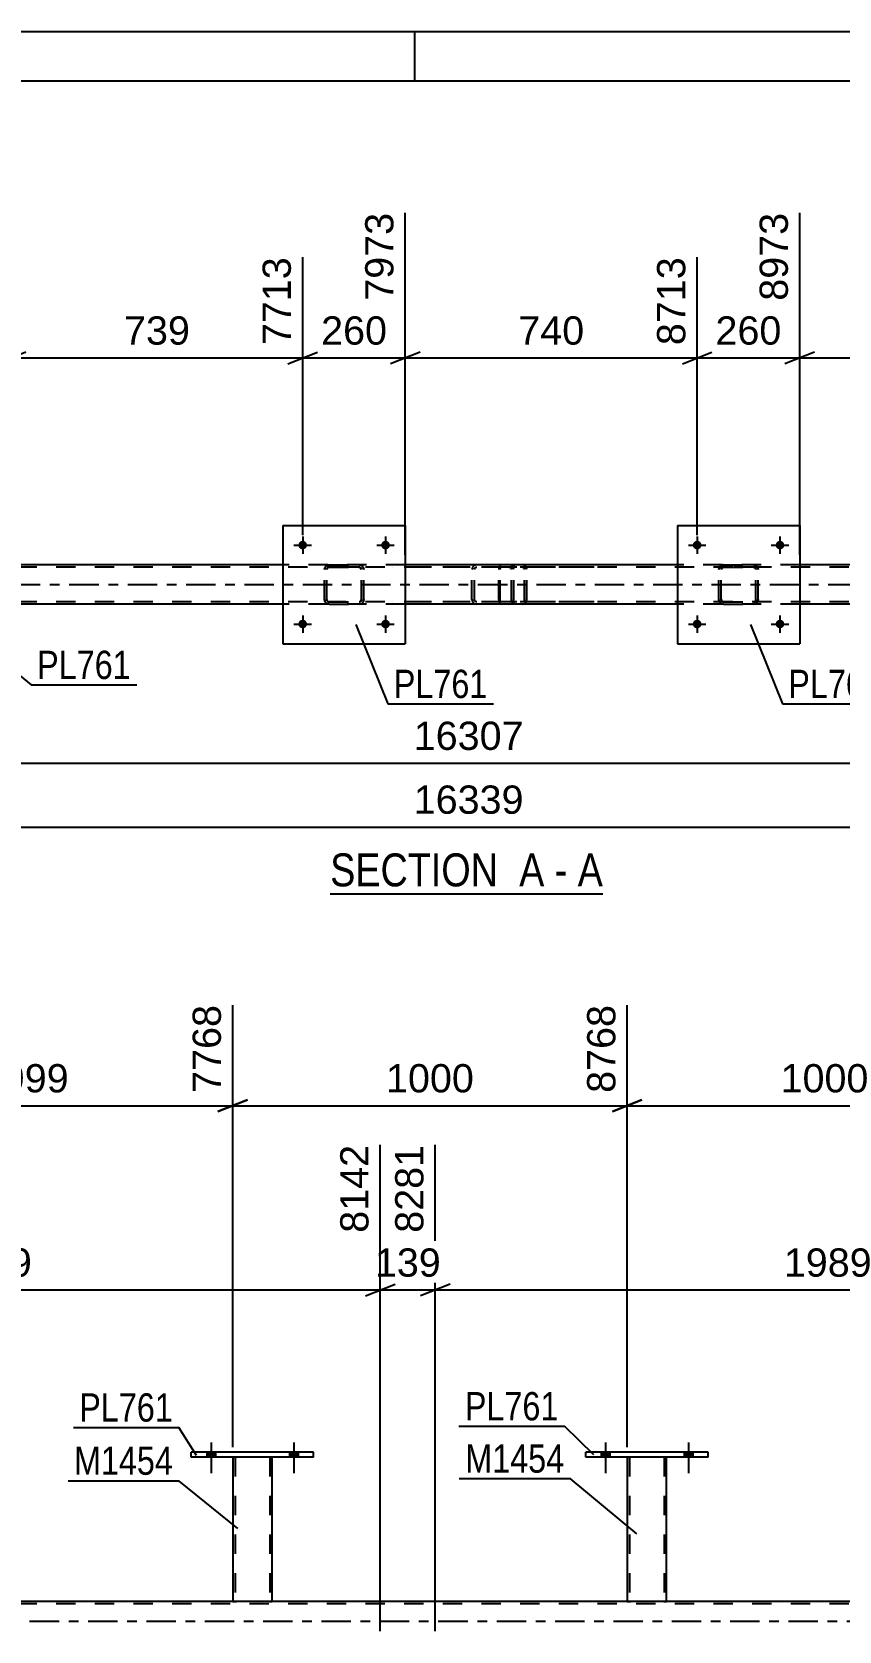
# Model space of a CAD drawing. Header units: millimetres. Extents: x 0 to 841, y 0 to 594.
# Drawn here: x 382.2 to 464, y 431.9 to 594 of the extents above; entities that cross this region are included whole.
import ezdxf

# ---------------------------------------------------------------- set-up
doc = ezdxf.new("R2010")
doc.units = ezdxf.units.MM
doc.linetypes.add('DXK_LINE_DOT2', pattern=[3.9198, 1.9599, -1.9599])
doc.linetypes.add('DXK_LINE_DOT3', pattern=[5.9187, 2.979, -0.9799, 0.9799, -0.9799])
doc.styles.add('Arial', font='ARIAL.TTF', dxfattribs={"height": 0.2})
doc.styles.add('Arial Narrow', font='ARIALN.TTF', dxfattribs={"height": 0.2})

# ---------------------------------------------------------------- blocks, each defined once
blk = doc.blocks.new('Unknown-318895945-1113')
at = {"color": 5, "linetype": 'Continuous'}
for p, q in [((841, 594), (0, 594)), ((421, 589), (421, 594)), ((836, 589), (5, 589))]:
    blk.add_line(p, q, dxfattribs=at)
blk = doc.blocks.new('Unknown-318895945-12 - 5050')
at = {"color": 6, "linetype": 'Continuous'}
blk.add_line((412.41, 506.65), (440.05, 506.65), dxfattribs=at)
at = {"color": 0, "linetype": 'Continuous'}
for points in [[(430.52, 507.4), (430.52, 510.9), (412.41, 510.9), (412.41, 507.4)], [(434.12, 507.4), (434.12, 510.9), (431.57, 510.9), (431.57, 507.4)], [(436.45, 507.4), (436.45, 510.9), (435.17, 510.9), (435.17, 507.4)], [(440.05, 507.4), (440.05, 510.9), (437.5, 510.9), (437.5, 507.4)]]:
    blk.add_wipeout(points, dxfattribs=at)
at = {"color": 7, "linetype": 'Continuous', "style": 'Arial Narrow'}
for s, p in [('SECTION ', (412.41, 507.4)), ('A', (431.57, 507.4)), ('A', (437.5, 507.4)), ('-', (435.17, 507.4))]:
    blk.add_text(s, height=3.34, dxfattribs=at).set_placement(p)
blk = doc.blocks.new('Part-318895945-3741 - 3712')
at = {"color": 2, "linetype": 'Continuous'}
for p, q in [((402.53, 449.56), (402.53, 434.92)), ((406.53, 434.92), (406.53, 449.56)), ((402.53, 434.92), (402.56, 434.92)), ((402.67, 434.92), (402.56, 434.92)), ((402.82, 434.92), (402.67, 434.92)), ((406.23, 434.92), (402.82, 434.92)), ((406.39, 434.92), (406.23, 434.92)), ((406.49, 434.92), (406.39, 434.92)), ((406.49, 434.92), (406.52, 434.92))]:
    blk.add_line(p, q, dxfattribs=at)
at = {"color": 7, "linetype": 'DXK_LINE_DOT2'}
for p, q in [((402.53, 449.56), (402.53, 449.56)), ((402.53, 449.56), (402.53, 449.56)), ((402.53, 449.56), (402.53, 449.56)), ((402.56, 449.56), (402.53, 449.56)), ((402.53, 449.56), (402.56, 449.56)), ((402.67, 449.56), (402.56, 449.56)), ((402.56, 449.56), (402.67, 449.56)), ((402.82, 449.56), (402.67, 449.56)), ((402.67, 449.56), (402.82, 449.56)), ((402.77, 449.56), (402.77, 449.56)), ((402.77, 449.56), (402.77, 434.92)), ((402.79, 449.56), (402.77, 449.56)), ((402.77, 449.56), (402.79, 449.56)), ((402.84, 449.56), (402.79, 449.56)), ((402.79, 449.56), (402.84, 449.56)), ((406.23, 449.56), (402.82, 449.56)), ((406.23, 449.56), (402.82, 449.56)), ((406.14, 449.56), (402.84, 449.56)), ((402.84, 449.56), (402.92, 449.56)), ((406.22, 449.56), (402.92, 449.56)), ((406.22, 449.56), (406.14, 449.56)), ((406.27, 449.56), (406.22, 449.56)), ((406.22, 449.56), (406.27, 449.56)), ((406.23, 449.56), (406.39, 449.56)), ((406.39, 449.56), (406.23, 449.56)), ((406.29, 449.56), (406.27, 449.56)), ((406.27, 449.56), (406.29, 449.56)), ((406.29, 449.56), (406.29, 449.56)), ((406.29, 449.56), (406.29, 434.92)), ((406.39, 449.56), (406.49, 449.56)), ((406.49, 449.56), (406.39, 449.56)), ((406.49, 449.56), (406.53, 449.56)), ((406.53, 449.56), (406.49, 449.56)), ((406.53, 449.56), (406.53, 449.56)), ((406.53, 449.56), (406.53, 449.56)), ((406.53, 449.56), (406.53, 449.56)), ((402.53, 434.92), (402.53, 434.92)), ((402.53, 434.92), (402.53, 434.92)), ((402.53, 434.92), (402.53, 434.92)), ((402.53, 434.92), (402.56, 434.92)), ((402.56, 434.92), (402.67, 434.92)), ((402.67, 434.92), (402.82, 434.92)), ((402.79, 434.92), (402.77, 434.92)), ((402.77, 434.92), (402.79, 434.92)), ((402.84, 434.92), (402.79, 434.92)), ((402.79, 434.92), (402.82, 434.92)), ((406.23, 434.92), (402.82, 434.92)), ((402.82, 434.92), (402.84, 434.92)), ((406.14, 434.92), (402.84, 434.92)), ((402.84, 434.92), (402.92, 434.92)), ((406.27, 434.92), (402.92, 434.92)), ((406.22, 434.92), (406.14, 434.92)), ((406.27, 434.92), (406.22, 434.92)), ((406.23, 434.92), (406.39, 434.92)), ((406.29, 434.92), (406.27, 434.92)), ((406.27, 434.92), (406.29, 434.92)), ((406.39, 434.92), (406.49, 434.92)), ((406.49, 434.92), (406.53, 434.92)), ((406.52, 434.92), (406.53, 434.92)), ((406.53, 434.92), (406.53, 434.92)), ((406.53, 434.92), (406.53, 434.92)), ((406.53, 434.92), (406.53, 434.92))]:
    blk.add_line(p, q, dxfattribs=at)
blk = doc.blocks.new('Part-318895945-3767 - 3712')
at = {"color": 2, "linetype": 'Continuous'}
for p, q in [((398.33, 449.56), (398.33, 450.04)), ((410.73, 450.04), (398.33, 450.04)), ((410.73, 449.56), (398.33, 449.56)), ((410.73, 449.56), (410.73, 450.04))]:
    blk.add_line(p, q, dxfattribs=at)
blk = doc.blocks.new('Part-318895945-3814 - 3712')
at = {"color": 2, "linetype": 'Continuous'}
for p, q in [((442.52, 449.56), (442.52, 434.92)), ((446.52, 434.92), (446.52, 449.56)), ((442.52, 434.92), (442.55, 434.92)), ((442.66, 434.92), (442.55, 434.92)), ((442.81, 434.92), (442.66, 434.92)), ((446.22, 434.92), (442.81, 434.92)), ((446.38, 434.92), (446.22, 434.92)), ((446.48, 434.92), (446.38, 434.92)), ((446.48, 434.92), (446.51, 434.92))]:
    blk.add_line(p, q, dxfattribs=at)
at = {"color": 7, "linetype": 'DXK_LINE_DOT2'}
for p, q in [((442.52, 449.56), (442.52, 449.56)), ((442.52, 449.56), (442.52, 449.56)), ((442.52, 449.56), (442.52, 449.56)), ((442.55, 449.56), (442.52, 449.56)), ((442.52, 449.56), (442.55, 449.56)), ((442.66, 449.56), (442.55, 449.56)), ((442.55, 449.56), (442.66, 449.56)), ((442.81, 449.56), (442.66, 449.56)), ((442.66, 449.56), (442.81, 449.56)), ((442.76, 449.56), (442.76, 449.56)), ((442.76, 449.56), (442.76, 434.92)), ((442.77, 449.56), (442.76, 449.56)), ((442.76, 449.56), (442.77, 449.56)), ((442.83, 449.56), (442.77, 449.56)), ((442.77, 449.56), (442.83, 449.56)), ((446.22, 449.56), (442.81, 449.56)), ((446.22, 449.56), (442.81, 449.56)), ((446.13, 449.56), (442.83, 449.56)), ((442.83, 449.56), (442.9, 449.56)), ((446.21, 449.56), (442.9, 449.56)), ((446.21, 449.56), (446.13, 449.56)), ((446.26, 449.56), (446.21, 449.56)), ((446.21, 449.56), (446.26, 449.56)), ((446.22, 449.56), (446.38, 449.56)), ((446.38, 449.56), (446.22, 449.56)), ((446.28, 449.56), (446.26, 449.56)), ((446.26, 449.56), (446.28, 449.56)), ((446.28, 449.56), (446.28, 449.56)), ((446.28, 449.56), (446.28, 434.92)), ((446.38, 449.56), (446.48, 449.56)), ((446.48, 449.56), (446.38, 449.56)), ((446.48, 449.56), (446.52, 449.56)), ((446.52, 449.56), (446.48, 449.56)), ((446.52, 449.56), (446.52, 449.56)), ((446.52, 449.56), (446.52, 449.56)), ((446.52, 449.56), (446.52, 449.56)), ((442.52, 434.92), (442.52, 434.92)), ((442.52, 434.92), (442.52, 434.92)), ((442.52, 434.92), (442.52, 434.92)), ((442.52, 434.92), (442.55, 434.92)), ((442.55, 434.92), (442.66, 434.92)), ((442.66, 434.92), (442.81, 434.92)), ((442.77, 434.92), (442.76, 434.92)), ((442.76, 434.92), (442.77, 434.92)), ((442.83, 434.92), (442.77, 434.92)), ((442.77, 434.92), (442.81, 434.92)), ((446.22, 434.92), (442.81, 434.92)), ((442.81, 434.92), (442.83, 434.92)), ((446.13, 434.92), (442.83, 434.92)), ((442.83, 434.92), (442.9, 434.92)), ((446.26, 434.92), (442.9, 434.92)), ((446.21, 434.92), (446.13, 434.92)), ((446.26, 434.92), (446.21, 434.92)), ((446.22, 434.92), (446.38, 434.92)), ((446.28, 434.92), (446.26, 434.92)), ((446.26, 434.92), (446.28, 434.92)), ((446.38, 434.92), (446.48, 434.92)), ((446.48, 434.92), (446.52, 434.92)), ((446.51, 434.92), (446.52, 434.92)), ((446.52, 434.92), (446.52, 434.92)), ((446.52, 434.92), (446.52, 434.92)), ((446.52, 434.92), (446.52, 434.92))]:
    blk.add_line(p, q, dxfattribs=at)
blk = doc.blocks.new('Bolt-318895945-3818 - 3712')
at = {"linetype": 'Continuous'}
for points in [[(439.88, 449.56), (440.76, 449.56), (440.76, 450.04), (439.88, 450.04)], [(448.28, 449.56), (449.16, 449.56), (449.16, 450.04), (448.28, 450.04)]]:
    blk.add_hatch(color=1, dxfattribs=at).paths.add_polyline_path(points)
at = {"color": 1, "linetype": 'Continuous'}
for p, q in [((440.32, 451.04), (440.32, 447.92)), ((448.72, 451.04), (448.72, 447.92)), ((439.88, 450.04), (439.88, 449.56)), ((440.76, 450.04), (440.76, 449.56)), ((448.28, 450.04), (448.28, 449.56)), ((449.16, 450.04), (449.16, 449.56))]:
    blk.add_line(p, q, dxfattribs=at)
blk = doc.blocks.new('Bolt-318895945-3819 - 3712')
at = {"linetype": 'Continuous'}
for points in [[(399.89, 449.56), (400.77, 449.56), (400.77, 450.04), (399.89, 450.04)], [(408.29, 449.56), (409.17, 449.56), (409.17, 450.04), (408.29, 450.04)]]:
    blk.add_hatch(color=1, dxfattribs=at).paths.add_polyline_path(points)
at = {"color": 1, "linetype": 'Continuous'}
for p, q in [((400.33, 451.04), (400.33, 447.92)), ((408.73, 451.04), (408.73, 447.92)), ((399.89, 450.04), (399.89, 449.56)), ((400.77, 450.04), (400.77, 449.56)), ((408.29, 450.04), (408.29, 449.56)), ((409.17, 450.04), (409.17, 449.56))]:
    blk.add_line(p, q, dxfattribs=at)
blk = doc.blocks.new('Bolt-318895945-3820 - 3712')
at = {"linetype": 'Continuous'}
for points in [[(399.89, 449.56), (400.77, 449.56), (400.77, 450.04), (399.89, 450.04)], [(408.29, 449.56), (409.17, 449.56), (409.17, 450.04), (408.29, 450.04)]]:
    blk.add_hatch(color=1, dxfattribs=at).paths.add_polyline_path(points)
at = {"color": 1, "linetype": 'Continuous'}
for p, q in [((400.33, 451.04), (400.33, 447.92)), ((408.73, 451.04), (408.73, 447.92)), ((399.89, 450.04), (399.89, 449.56)), ((400.77, 450.04), (400.77, 449.56)), ((408.29, 450.04), (408.29, 449.56)), ((409.17, 450.04), (409.17, 449.56))]:
    blk.add_line(p, q, dxfattribs=at)
blk = doc.blocks.new('Part-318895945-3891 - 3712')
at = {"color": 7, "linetype": 'DXK_LINE_DOT2'}
for p, q in [((708.01, 434.68), (109.68, 434.68)), ((406.53, 434.92), (402.53, 434.92)), ((446.52, 434.92), (442.52, 434.92))]:
    blk.add_line(p, q, dxfattribs=at)
at = {"color": 2, "linetype": 'Continuous'}
for p, q in [((402.53, 434.92), (366.58, 434.92)), ((442.52, 434.92), (406.53, 434.92)), ((482.52, 434.92), (446.52, 434.92))]:
    blk.add_line(p, q, dxfattribs=at)
at = {"color": 7, "linetype": 'DXK_LINE_DOT3'}
blk.add_line((109.68, 432.92), (708.01, 432.92), dxfattribs=at)
blk = doc.blocks.new('Bolt-318895945-3897 - 3712')
at = {"linetype": 'Continuous'}
for points in [[(439.88, 449.56), (440.76, 449.56), (440.76, 450.04), (439.88, 450.04)], [(448.28, 449.56), (449.16, 449.56), (449.16, 450.04), (448.28, 450.04)]]:
    blk.add_hatch(color=1, dxfattribs=at).paths.add_polyline_path(points)
at = {"color": 1, "linetype": 'Continuous'}
for p, q in [((440.32, 451.04), (440.32, 447.92)), ((448.72, 451.04), (448.72, 447.92)), ((439.88, 450.04), (439.88, 449.56)), ((440.76, 450.04), (440.76, 449.56)), ((448.28, 450.04), (448.28, 449.56)), ((449.16, 450.04), (449.16, 449.56))]:
    blk.add_line(p, q, dxfattribs=at)
blk = doc.blocks.new('Part-318895945-4085 - 3712')
at = {"color": 2, "linetype": 'Continuous'}
for p, q in [((438.32, 449.56), (438.32, 450.04)), ((450.72, 450.04), (438.32, 450.04)), ((450.72, 449.56), (438.32, 449.56)), ((450.72, 449.56), (450.72, 450.04))]:
    blk.add_line(p, q, dxfattribs=at)
blk = doc.blocks.new('Bolt-318895945-5090 - 5050')
at = {"linetype": 'Continuous'}
for points in [[(410.06, 533.99, -1), (409.18, 533.99, -1)], [(418.46, 533.99, -1), (417.58, 533.99, -1)]]:
    blk.add_hatch(color=1, dxfattribs=at).paths.add_polyline_path(points)
at = {"color": 1, "linetype": 'Continuous'}
for p, q in [((409.62, 534.87), (409.62, 533.11)), ((418.02, 534.87), (418.02, 533.11)), ((408.74, 533.99), (410.5, 533.99)), ((417.14, 533.99), (418.9, 533.99))]:
    blk.add_line(p, q, dxfattribs=at)
blk = doc.blocks.new('Bolt-318895945-5091 - 5050')
at = {"linetype": 'Continuous'}
for points in [[(410.06, 541.99, -1), (409.18, 541.99, -1)], [(418.46, 541.99, -1), (417.58, 541.99, -1)]]:
    blk.add_hatch(color=1, dxfattribs=at).paths.add_polyline_path(points)
at = {"color": 1, "linetype": 'Continuous'}
for p, q in [((408.74, 541.99), (410.5, 541.99)), ((409.62, 542.87), (409.62, 541.11)), ((417.14, 541.99), (418.9, 541.99)), ((418.02, 542.87), (418.02, 541.11))]:
    blk.add_line(p, q, dxfattribs=at)
blk = doc.blocks.new('Bolt-318895945-5092 - 5050')
at = {"linetype": 'Continuous'}
for points in [[(450.05, 533.99, -1), (449.17, 533.99, -1)], [(458.45, 533.99, -1), (457.57, 533.99, -1)]]:
    blk.add_hatch(color=1, dxfattribs=at).paths.add_polyline_path(points)
at = {"color": 1, "linetype": 'Continuous'}
for p, q in [((449.61, 534.87), (449.61, 533.11)), ((458.01, 534.87), (458.01, 533.11)), ((448.73, 533.99), (450.49, 533.99)), ((457.13, 533.99), (458.89, 533.99))]:
    blk.add_line(p, q, dxfattribs=at)
blk = doc.blocks.new('Bolt-318895945-5093 - 5050')
at = {"linetype": 'Continuous'}
for points in [[(450.05, 541.99, -1), (449.17, 541.99, -1)], [(458.45, 541.99, -1), (457.57, 541.99, -1)]]:
    blk.add_hatch(color=1, dxfattribs=at).paths.add_polyline_path(points)
at = {"color": 1, "linetype": 'Continuous'}
for p, q in [((448.73, 541.99), (450.49, 541.99)), ((449.61, 542.87), (449.61, 541.11)), ((457.13, 541.99), (458.89, 541.99)), ((458.01, 542.87), (458.01, 541.11))]:
    blk.add_line(p, q, dxfattribs=at)
blk = doc.blocks.new('Part-318895945-5137 - 5050')
at = {"color": 7, "linetype": 'DXK_LINE_DOT2'}
for p, q in [((429.57, 539.85), (429.51, 539.7)), ((429.66, 539.96), (429.57, 539.85)), ((429.76, 539.99), (429.66, 539.96)), ((429.67, 539.68), (429.71, 539.74)), ((429.71, 539.74), (429.76, 539.75)), ((439.17, 539.99), (429.76, 539.99)), ((439.17, 539.75), (429.76, 539.75)), ((431.04, 539.99), (431.04, 539.75)), ((432.05, 539.96), (431.86, 539.99)), ((431.86, 539.75), (431.95, 539.74)), ((431.95, 539.74), (432.03, 539.68)), ((429.51, 539.7), (429.49, 539.51)), ((429.49, 536.47), (429.49, 539.51)), ((429.63, 539.51), (429.64, 539.61)), ((429.63, 536.47), (429.63, 539.51)), ((429.64, 539.61), (429.67, 539.68)), ((432.03, 539.68), (432.09, 539.61)), ((432.09, 539.61), (432.11, 539.51)), ((432.11, 536.47), (432.11, 539.51)), ((432.36, 539.51), (432.32, 539.7)), ((432.36, 536.47), (432.36, 539.51)), ((429.49, 536.47), (429.51, 536.29)), ((429.64, 536.38), (429.63, 536.47)), ((432.11, 536.47), (432.09, 536.38)), ((432.32, 536.29), (432.36, 536.47)), ((429.51, 536.29), (429.57, 536.13)), ((429.57, 536.13), (429.66, 536.03)), ((429.67, 536.3), (429.64, 536.38)), ((429.66, 536.03), (429.76, 535.99)), ((429.71, 536.25), (429.67, 536.3)), ((429.76, 536.23), (429.71, 536.25)), ((439.17, 536.23), (429.76, 536.23)), ((439.17, 535.99), (429.76, 535.99)), ((431.04, 535.99), (431.04, 536.23)), ((431.95, 536.25), (431.86, 536.23)), ((431.86, 535.99), (432.05, 536.03)), ((432.03, 536.3), (431.95, 536.25)), ((432.09, 536.38), (432.03, 536.3))]:
    blk.add_line(p, q, dxfattribs=at)
for centre, start, end in [((431.87, 539.5), 23.8494, 68.8059), ((431.87, 536.49), 291.1941, 336.1506)]:
    blk.add_arc(centre, 0.492, start, end, dxfattribs=at)
blk = doc.blocks.new('Part-318895945-5154 - 5050')
at = {"color": 7, "linetype": 'DXK_LINE_DOT2'}
for p, q in [((708.01, 539.75), (119.62, 539.75)), ((420.02, 539.99), (407.62, 539.99)), ((460.01, 539.99), (447.61, 539.99)), ((708.01, 536.23), (119.62, 536.23)), ((420.02, 535.99), (407.62, 535.99)), ((460.01, 535.99), (447.61, 535.99))]:
    blk.add_line(p, q, dxfattribs=at)
at = {"color": 2, "linetype": 'Continuous'}
for p, q in [((407.62, 539.99), (380.07, 539.99)), ((447.61, 539.99), (420.02, 539.99)), ((487.61, 539.99), (460.01, 539.99)), ((407.62, 535.99), (380.07, 535.99)), ((447.61, 535.99), (420.02, 535.99)), ((487.61, 535.99), (460.01, 535.99))]:
    blk.add_line(p, q, dxfattribs=at)
at = {"color": 7, "linetype": 'DXK_LINE_DOT3'}
blk.add_line((119.62, 537.99), (708.01, 537.99), dxfattribs=at)
blk = doc.blocks.new('Part-318895945-5174 - 5050')
at = {"color": 2, "linetype": 'Continuous'}
for p, q in [((447.61, 543.99), (447.61, 531.99)), ((447.61, 543.99), (460.01, 543.99)), ((460.01, 543.99), (460.01, 531.99)), ((447.61, 531.99), (460.01, 531.99))]:
    blk.add_line(p, q, dxfattribs=at)
blk = doc.blocks.new('Part-318895945-5224 - 5050')
at = {"color": 7, "linetype": 'DXK_LINE_DOT2'}
for p, q in [((452.11, 539.96), (452.29, 539.99)), ((452.29, 539.99), (452.11, 539.96)), ((452.2, 539.74), (452.12, 539.68)), ((452.12, 539.68), (452.2, 539.73)), ((452.2, 539.73), (452.29, 539.75)), ((452.29, 539.75), (452.2, 539.74)), ((452.29, 539.99), (455.33, 539.99)), ((452.29, 539.99), (452.29, 539.99)), ((452.29, 539.99), (455.33, 539.99)), ((452.29, 539.75), (455.33, 539.75)), ((452.29, 539.75), (452.29, 539.75)), ((455.33, 539.75), (452.29, 539.75)), ((455.33, 539.99), (455.33, 539.99)), ((455.33, 539.99), (455.51, 539.96)), ((455.51, 539.96), (455.33, 539.99)), ((455.33, 539.75), (455.33, 539.75)), ((455.33, 539.75), (455.42, 539.73)), ((455.42, 539.74), (455.33, 539.75)), ((455.5, 539.68), (455.42, 539.74)), ((455.42, 539.73), (455.5, 539.68)), ((451.81, 539.51), (451.85, 539.7)), ((451.85, 539.7), (451.81, 539.51)), ((451.81, 536.47), (451.81, 539.51)), ((452.07, 539.61), (452.05, 539.51)), ((452.05, 539.51), (452.07, 539.6)), ((452.05, 536.47), (452.05, 539.51)), ((452.07, 539.6), (452.12, 539.68)), ((452.12, 539.68), (452.07, 539.61)), ((455.5, 539.68), (455.55, 539.6)), ((455.55, 539.61), (455.5, 539.68)), ((455.57, 539.51), (455.55, 539.61)), ((455.55, 539.6), (455.57, 539.51)), ((455.57, 536.47), (455.57, 539.51)), ((455.77, 539.7), (455.81, 539.51)), ((455.81, 539.51), (455.77, 539.7)), ((455.81, 536.47), (455.81, 539.51)), ((451.85, 536.29), (451.81, 536.47)), ((451.81, 536.47), (451.85, 536.29)), ((452.07, 536.38), (452.05, 536.47)), ((452.05, 536.47), (452.07, 536.38)), ((455.57, 536.47), (455.55, 536.38)), ((455.55, 536.38), (455.57, 536.47)), ((455.81, 536.47), (455.77, 536.29)), ((455.77, 536.29), (455.81, 536.47)), ((452.12, 536.3), (452.07, 536.38)), ((452.07, 536.38), (452.12, 536.3)), ((452.29, 535.99), (452.11, 536.03)), ((452.11, 536.03), (452.29, 535.99)), ((452.2, 536.25), (452.12, 536.3)), ((452.12, 536.3), (452.2, 536.25)), ((452.29, 536.23), (452.2, 536.25)), ((452.2, 536.25), (452.29, 536.23)), ((452.29, 536.23), (455.33, 536.23)), ((452.29, 536.23), (452.29, 536.23)), ((452.29, 536.23), (455.33, 536.23)), ((452.29, 535.99), (455.33, 535.99)), ((452.29, 535.99), (452.29, 535.99)), ((452.29, 535.99), (455.33, 535.99)), ((455.42, 536.25), (455.33, 536.23)), ((455.33, 536.23), (455.42, 536.25)), ((455.33, 536.23), (455.33, 536.23)), ((455.51, 536.03), (455.33, 535.99)), ((455.33, 535.99), (455.51, 536.03)), ((455.33, 535.99), (455.33, 535.99)), ((455.5, 536.3), (455.42, 536.25)), ((455.42, 536.25), (455.5, 536.3)), ((455.55, 536.38), (455.5, 536.3)), ((455.5, 536.3), (455.55, 536.38))]:
    blk.add_line(p, q, dxfattribs=at)
at = {"color": 7, "linetype": 'DXK_LINE_DOT3'}
blk.add_line((453.81, 537.99), (453.81, 537.99), dxfattribs=at)
at = {"color": 7, "linetype": 'DXK_LINE_DOT2'}
for centre, start, end in [((452.29, 539.51), 112.5, 157.5), ((452.29, 539.51), 112.5, 157.5), ((455.33, 539.51), 22.5, 67.5), ((455.33, 539.51), 22.5, 67.5), ((452.29, 536.47), 202.5, 247.5), ((452.29, 536.47), 202.5, 247.5), ((455.33, 536.47), 292.5, 337.5), ((455.33, 536.47), 292.5, 337.5)]:
    blk.add_arc(centre, 0.48, start, end, dxfattribs=at)
blk = doc.blocks.new('Part-318895945-5229 - 5050')
at = {"color": 2, "linetype": 'Continuous'}
for p, q in [((407.62, 543.99), (407.62, 531.99)), ((407.62, 543.99), (420.02, 543.99)), ((420.02, 543.99), (420.02, 531.99)), ((407.62, 531.99), (420.02, 531.99))]:
    blk.add_line(p, q, dxfattribs=at)
blk = doc.blocks.new('Part-318895945-5230 - 5050')
at = {"color": 7, "linetype": 'DXK_LINE_DOT2'}
for p, q in [((412.12, 539.96), (412.3, 539.99)), ((412.3, 539.99), (412.12, 539.96)), ((412.21, 539.74), (412.13, 539.68)), ((412.13, 539.68), (412.21, 539.73)), ((412.21, 539.73), (412.3, 539.75)), ((412.3, 539.75), (412.21, 539.74)), ((412.3, 539.99), (415.34, 539.99)), ((412.3, 539.99), (412.3, 539.99)), ((412.3, 539.99), (415.34, 539.99)), ((412.3, 539.75), (415.34, 539.75)), ((412.3, 539.75), (412.3, 539.75)), ((415.34, 539.75), (412.3, 539.75)), ((415.34, 539.99), (415.34, 539.99)), ((415.34, 539.99), (415.52, 539.96)), ((415.52, 539.96), (415.34, 539.99)), ((415.34, 539.75), (415.34, 539.75)), ((415.34, 539.75), (415.43, 539.73)), ((415.43, 539.74), (415.34, 539.75)), ((415.51, 539.68), (415.43, 539.74)), ((415.43, 539.73), (415.51, 539.68)), ((411.82, 539.51), (411.86, 539.7)), ((411.86, 539.7), (411.82, 539.51)), ((411.82, 536.47), (411.82, 539.51)), ((412.08, 539.61), (412.06, 539.51)), ((412.06, 539.51), (412.08, 539.6)), ((412.06, 536.47), (412.06, 539.51)), ((412.08, 539.6), (412.13, 539.68)), ((412.13, 539.68), (412.08, 539.61)), ((415.51, 539.68), (415.56, 539.6)), ((415.56, 539.61), (415.51, 539.68)), ((415.58, 539.51), (415.56, 539.61)), ((415.56, 539.6), (415.58, 539.51)), ((415.58, 536.47), (415.58, 539.51)), ((415.78, 539.7), (415.82, 539.51)), ((415.82, 539.51), (415.78, 539.7)), ((415.82, 536.47), (415.82, 539.51)), ((411.86, 536.29), (411.82, 536.47)), ((411.82, 536.47), (411.86, 536.29)), ((412.08, 536.38), (412.06, 536.47)), ((412.06, 536.47), (412.08, 536.38)), ((415.58, 536.47), (415.56, 536.38)), ((415.56, 536.38), (415.58, 536.47)), ((415.82, 536.47), (415.78, 536.29)), ((415.78, 536.29), (415.82, 536.47)), ((412.13, 536.3), (412.08, 536.38)), ((412.08, 536.38), (412.13, 536.3)), ((412.3, 535.99), (412.12, 536.03)), ((412.12, 536.03), (412.3, 535.99)), ((412.21, 536.25), (412.13, 536.3)), ((412.13, 536.3), (412.21, 536.25)), ((412.3, 536.23), (412.21, 536.25)), ((412.21, 536.25), (412.3, 536.23)), ((412.3, 536.23), (415.34, 536.23)), ((412.3, 536.23), (412.3, 536.23)), ((412.3, 536.23), (415.34, 536.23)), ((412.3, 535.99), (415.34, 535.99)), ((412.3, 535.99), (412.3, 535.99)), ((412.3, 535.99), (415.34, 535.99)), ((415.43, 536.25), (415.34, 536.23)), ((415.34, 536.23), (415.43, 536.25)), ((415.34, 536.23), (415.34, 536.23)), ((415.52, 536.03), (415.34, 535.99)), ((415.34, 535.99), (415.52, 536.03)), ((415.34, 535.99), (415.34, 535.99)), ((415.51, 536.3), (415.43, 536.25)), ((415.43, 536.25), (415.51, 536.3)), ((415.56, 536.38), (415.51, 536.3)), ((415.51, 536.3), (415.56, 536.38))]:
    blk.add_line(p, q, dxfattribs=at)
at = {"color": 7, "linetype": 'DXK_LINE_DOT3'}
blk.add_line((413.82, 537.99), (413.82, 537.99), dxfattribs=at)
at = {"color": 7, "linetype": 'DXK_LINE_DOT2'}
for centre, start, end in [((412.3, 539.51), 112.5, 157.5), ((412.3, 539.51), 112.5, 157.5), ((415.34, 539.51), 22.5, 67.5), ((415.34, 539.51), 22.5, 67.5), ((412.3, 536.47), 202.5, 247.5), ((412.3, 536.47), 202.5, 247.5), ((415.34, 536.47), 292.5, 337.5), ((415.34, 536.47), 292.5, 337.5)]:
    blk.add_arc(centre, 0.48, start, end, dxfattribs=at)
blk = doc.blocks.new('Part-318895945-5255 - 5050')
at = {"color": 7, "linetype": 'DXK_LINE_DOT2'}
for p, q in [((430.53, 539.99), (418.75, 539.99)), ((430.53, 539.75), (418.75, 539.75)), ((427.29, 539.99), (427.1, 539.96)), ((427.11, 539.68), (427.2, 539.74)), ((427.2, 539.74), (427.29, 539.75)), ((430.72, 539.96), (430.53, 539.99)), ((430.53, 539.75), (430.63, 539.74)), ((430.63, 539.74), (430.71, 539.68)), ((426.82, 539.7), (426.78, 539.51)), ((426.78, 536.47), (426.78, 539.51)), ((427.04, 539.51), (427.06, 539.61)), ((427.04, 536.47), (427.04, 539.51)), ((427.06, 539.61), (427.11, 539.68)), ((430.71, 539.68), (430.77, 539.61)), ((430.77, 539.61), (430.78, 539.51)), ((430.78, 536.47), (430.78, 539.51)), ((431.04, 539.51), (431, 539.7)), ((431.04, 536.47), (431.04, 539.51)), ((426.78, 536.47), (426.82, 536.29)), ((427.06, 536.38), (427.04, 536.47)), ((430.78, 536.47), (430.77, 536.38)), ((431, 536.29), (431.04, 536.47)), ((430.53, 536.23), (418.75, 536.23)), ((430.53, 535.99), (418.75, 535.99)), ((427.11, 536.3), (427.06, 536.38)), ((427.1, 536.03), (427.29, 535.99)), ((427.2, 536.25), (427.11, 536.3)), ((427.29, 536.23), (427.2, 536.25)), ((430.63, 536.25), (430.53, 536.23)), ((430.53, 535.99), (430.72, 536.03)), ((430.71, 536.3), (430.63, 536.25)), ((430.77, 536.38), (430.71, 536.3))]:
    blk.add_line(p, q, dxfattribs=at)
for centre, start, end in [((427.27, 539.49), 110.7583, 155.68), ((430.55, 539.49), 24.32, 69.2417), ((427.27, 536.49), 204.32, 249.2417), ((430.55, 536.49), 290.7583, 335.68)]:
    blk.add_arc(centre, 0.496, start, end, dxfattribs=at)
blk = doc.blocks.new('StraightDimension-318895945-4699 - 3712')
at = {"color": 7, "linetype": 'Continuous'}
for p, q in [((502.62, 431.92), (502.62, 483.41)), ((423.06, 431.92), (423.06, 481.19)), ((424.56, 467.09), (421.56, 465.89)), ((501.12, 465.89), (504.12, 467.09)), ((423.06, 466.49), (502.62, 466.49))]:
    blk.add_line(p, q, dxfattribs=at)
at = {"color": 0, "linetype": 'Continuous'}
blk.add_wipeout([(502.02, 484.01), (497.82, 484.01), (497.82, 471.69), (502.02, 471.69)], dxfattribs=at)
at = {"color": 0}
blk.add_wipeout([(467.89, 467.24), (467.89, 471.44), (457.8, 471.44), (457.8, 467.24)], dxfattribs=at)
at = {"color": 3, "linetype": 'Continuous', "style": 'Arial'}
blk.add_text('10270', height=2.865, rotation=90.0002, dxfattribs=at).set_placement((501.42, 472.29))
at = {"color": 3, "style": 'Arial'}
blk.add_text('1989', height=2.865, dxfattribs=at).set_placement((458.4, 467.84))
blk = doc.blocks.new('StraightDimension-318895945-4490 - 3712')
at = {"color": 7, "linetype": 'Continuous'}
for p, q in [((402.53, 450.56), (402.53, 495.36)), ((442.52, 450.56), (442.52, 495.36)), ((404.03, 485.77), (401.03, 484.57)), ((402.53, 485.17), (442.52, 485.17)), ((441.02, 484.57), (444.02, 485.77))]:
    blk.add_line(p, q, dxfattribs=at)
at = {"color": 0, "linetype": 'Continuous'}
blk.add_wipeout([(441.92, 495.96), (437.72, 495.96), (437.72, 485.87), (441.92, 485.87)], dxfattribs=at)
at = {"color": 0}
blk.add_wipeout([(427.57, 485.92), (427.57, 490.12), (417.47, 490.12), (417.47, 485.92)], dxfattribs=at)
at = {"color": 3, "linetype": 'Continuous', "style": 'Arial'}
blk.add_text('8768', height=2.865, rotation=90.0002, dxfattribs=at).set_placement((441.32, 486.47))
at = {"color": 3, "style": 'Arial'}
blk.add_text('1000', height=2.865, dxfattribs=at).set_placement((418.07, 486.52))
blk = doc.blocks.new('StraightDimension-318895945-4482 - 3712')
at = {"color": 7, "linetype": 'Continuous'}
for p, q in [((362.58, 450.56), (362.58, 495.36)), ((402.53, 450.56), (402.53, 495.36)), ((364.08, 485.77), (361.08, 484.57)), ((362.58, 485.17), (402.53, 485.17)), ((401.03, 484.57), (404.03, 485.77))]:
    blk.add_line(p, q, dxfattribs=at)
at = {"color": 0, "linetype": 'Continuous'}
blk.add_wipeout([(401.93, 495.96), (397.73, 495.96), (397.73, 485.87), (401.93, 485.87)], dxfattribs=at)
at = {"color": 0}
blk.add_wipeout([(386.49, 485.92), (386.49, 490.12), (378.62, 490.12), (378.62, 485.92)], dxfattribs=at)
at = {"color": 3, "linetype": 'Continuous', "style": 'Arial'}
blk.add_text('7768', height=2.865, rotation=90.0002, dxfattribs=at).set_placement((401.33, 486.47))
at = {"color": 3, "style": 'Arial'}
blk.add_text('999', height=2.865, dxfattribs=at).set_placement((379.22, 486.52))
blk = doc.blocks.new('StraightDimension-318895945-4498 - 3712')
at = {"color": 7, "linetype": 'Continuous'}
for p, q in [((442.52, 450.56), (442.52, 495.36)), ((482.52, 450.56), (482.52, 495.36)), ((444.02, 485.77), (441.02, 484.57)), ((442.52, 485.17), (482.52, 485.17)), ((481.02, 484.57), (484.02, 485.77))]:
    blk.add_line(p, q, dxfattribs=at)
at = {"color": 0, "linetype": 'Continuous'}
blk.add_wipeout([(481.92, 495.96), (477.72, 495.96), (477.72, 485.87), (481.92, 485.87)], dxfattribs=at)
at = {"color": 0}
blk.add_wipeout([(467.57, 485.92), (467.57, 490.12), (457.47, 490.12), (457.47, 485.92)], dxfattribs=at)
at = {"color": 3, "linetype": 'Continuous', "style": 'Arial'}
blk.add_text('9768', height=2.865, rotation=90.0002, dxfattribs=at).set_placement((481.32, 486.47))
at = {"color": 3, "style": 'Arial'}
blk.add_text('1000', height=2.865, dxfattribs=at).set_placement((458.07, 486.52))
blk = doc.blocks.new('StraightDimension-318895945-4713 - 3712')
at = {"color": 7, "linetype": 'Continuous'}
for p, q in [((417.49, 431.92), (417.49, 481.19)), ((423.06, 431.92), (423.06, 481.19)), ((415.99, 465.89), (418.99, 467.09)), ((424.56, 467.09), (421.56, 465.89)), ((417.49, 466.49), (423.06, 466.49))]:
    blk.add_line(p, q, dxfattribs=at)
at = {"color": 0}
blk.add_wipeout([(424.21, 467.24), (424.21, 471.44), (416.34, 471.44), (416.34, 467.24)], dxfattribs=at)
at = {"color": 3, "style": 'Arial'}
blk.add_text('139', height=2.865, dxfattribs=at).set_placement((416.94, 467.84))
at = {"color": 0, "linetype": 'Continuous'}
blk.add_wipeout([(422.46, 481.79), (418.26, 481.79), (418.26, 471.69), (422.46, 471.69)], dxfattribs=at)
at = {"color": 3, "linetype": 'Continuous', "style": 'Arial'}
blk.add_text('8281', height=2.865, rotation=90.0002, dxfattribs=at).set_placement((421.86, 472.29))
blk = doc.blocks.new('StraightDimension-318895945-4727 - 3712')
at = {"color": 7, "linetype": 'Continuous'}
for p, q in [((337.93, 431.92), (337.93, 481.19)), ((417.49, 431.92), (417.49, 481.19)), ((339.43, 467.09), (336.43, 465.89)), ((415.99, 465.89), (418.99, 467.09)), ((337.93, 466.49), (417.49, 466.49))]:
    blk.add_line(p, q, dxfattribs=at)
at = {"color": 0, "linetype": 'Continuous'}
blk.add_wipeout([(416.89, 481.79), (412.69, 481.79), (412.69, 471.69), (416.89, 471.69)], dxfattribs=at)
at = {"color": 0}
blk.add_wipeout([(382.76, 467.24), (382.76, 471.44), (372.66, 471.44), (372.66, 467.24)], dxfattribs=at)
at = {"color": 3, "linetype": 'Continuous', "style": 'Arial'}
blk.add_text('8142', height=2.865, rotation=90.0002, dxfattribs=at).set_placement((416.29, 472.29))
at = {"color": 3, "style": 'Arial'}
blk.add_text('1989', height=2.865, dxfattribs=at).set_placement((373.26, 467.84))
blk = doc.blocks.new('StraightDimension-318895945-5307 - 5050')
at = {"color": 7, "linetype": 'Continuous'}
blk.add_line((111, 519.88), (741.87, 519.88), dxfattribs=at)
at = {"color": 0}
blk.add_wipeout([(432.59, 520.63), (432.59, 524.83), (420.28, 524.83), (420.28, 520.63)], dxfattribs=at)
at = {"color": 3, "style": 'Arial'}
blk.add_text('16307', height=2.865, dxfattribs=at).set_placement((420.88, 521.23))
blk = doc.blocks.new('StraightDimension-318895945-5328 - 5050')
at = {"color": 7, "linetype": 'Continuous'}
blk.add_line((110.36, 513.41), (742.51, 513.41), dxfattribs=at)
at = {"color": 0}
blk.add_wipeout([(432.59, 514.16), (432.59, 518.36), (420.28, 518.36), (420.28, 514.16)], dxfattribs=at)
at = {"color": 3, "style": 'Arial'}
blk.add_text('16339', height=2.865, dxfattribs=at).set_placement((420.88, 514.76))
blk = doc.blocks.new('StraightDimension-318895945-5703 - 5050')
at = {"color": 7, "linetype": 'Continuous'}
for p, q in [((380.07, 540.99), (380.07, 575.66)), ((409.62, 542.99), (409.62, 571.16)), ((381.57, 561.56), (378.57, 560.36)), ((380.07, 560.96), (409.62, 560.96)), ((408.12, 560.36), (411.12, 561.56))]:
    blk.add_line(p, q, dxfattribs=at)
at = {"color": 0, "linetype": 'Continuous'}
blk.add_wipeout([(409.02, 571.76), (404.82, 571.76), (404.82, 561.66), (409.02, 561.66)], dxfattribs=at)
at = {"color": 0}
blk.add_wipeout([(398.78, 561.71), (398.78, 565.91), (390.91, 565.91), (390.91, 561.71)], dxfattribs=at)
at = {"color": 3, "linetype": 'Continuous', "style": 'Arial'}
blk.add_text('7713', height=2.865, rotation=90.0002, dxfattribs=at).set_placement((408.42, 562.26))
at = {"color": 3, "style": 'Arial'}
blk.add_text('739', height=2.865, dxfattribs=at).set_placement((391.51, 562.31))
blk = doc.blocks.new('StraightDimension-318895945-5723 - 5050')
at = {"color": 7, "linetype": 'Continuous'}
for p, q in [((420.02, 540.99), (420.02, 575.66)), ((409.62, 542.99), (409.62, 571.16)), ((408.12, 560.36), (411.12, 561.56)), ((409.62, 560.96), (420.02, 560.96)), ((421.52, 561.56), (418.52, 560.36))]:
    blk.add_line(p, q, dxfattribs=at)
at = {"color": 0}
blk.add_wipeout([(418.76, 561.71), (418.76, 565.91), (410.89, 565.91), (410.89, 561.71)], dxfattribs=at)
at = {"color": 3, "style": 'Arial'}
blk.add_text('260', height=2.865, dxfattribs=at).set_placement((411.49, 562.31))
at = {"color": 0, "linetype": 'Continuous'}
blk.add_wipeout([(419.42, 576.26), (415.22, 576.26), (415.22, 566.16), (419.42, 566.16)], dxfattribs=at)
at = {"color": 3, "linetype": 'Continuous', "style": 'Arial'}
blk.add_text('7973', height=2.865, rotation=90.0002, dxfattribs=at).set_placement((418.82, 566.76))
blk = doc.blocks.new('StraightDimension-318895945-5743 - 5050')
at = {"color": 7, "linetype": 'Continuous'}
for p, q in [((420.02, 540.99), (420.02, 575.66)), ((449.61, 542.99), (449.61, 571.16)), ((421.52, 561.56), (418.52, 560.36)), ((420.02, 560.96), (449.61, 560.96)), ((448.11, 560.36), (451.11, 561.56))]:
    blk.add_line(p, q, dxfattribs=at)
at = {"color": 0, "linetype": 'Continuous'}
blk.add_wipeout([(449.01, 571.76), (444.81, 571.76), (444.81, 561.66), (449.01, 561.66)], dxfattribs=at)
at = {"color": 0}
blk.add_wipeout([(438.75, 561.71), (438.75, 565.91), (430.88, 565.91), (430.88, 561.71)], dxfattribs=at)
at = {"color": 3, "linetype": 'Continuous', "style": 'Arial'}
blk.add_text('8713', height=2.865, rotation=90.0002, dxfattribs=at).set_placement((448.41, 562.26))
at = {"color": 3, "style": 'Arial'}
blk.add_text('740', height=2.865, dxfattribs=at).set_placement((431.48, 562.31))
blk = doc.blocks.new('StraightDimension-318895945-5763 - 5050')
at = {"color": 7, "linetype": 'Continuous'}
for p, q in [((460.01, 540.99), (460.01, 575.66)), ((449.61, 542.99), (449.61, 571.16)), ((448.11, 560.36), (451.11, 561.56)), ((449.61, 560.96), (460.01, 560.96)), ((461.51, 561.56), (458.51, 560.36))]:
    blk.add_line(p, q, dxfattribs=at)
at = {"color": 0}
blk.add_wipeout([(458.75, 561.71), (458.75, 565.91), (450.87, 565.91), (450.87, 561.71)], dxfattribs=at)
at = {"color": 3, "style": 'Arial'}
blk.add_text('260', height=2.865, dxfattribs=at).set_placement((451.47, 562.31))
at = {"color": 0, "linetype": 'Continuous'}
blk.add_wipeout([(459.41, 576.26), (455.21, 576.26), (455.21, 566.16), (459.41, 566.16)], dxfattribs=at)
at = {"color": 3, "linetype": 'Continuous', "style": 'Arial'}
blk.add_text('8973', height=2.865, rotation=90.0002, dxfattribs=at).set_placement((458.81, 566.76))
blk = doc.blocks.new('StraightDimension-318895945-5783 - 5050')
at = {"color": 7, "linetype": 'Continuous'}
for p, q in [((460.01, 540.99), (460.01, 575.66)), ((489.61, 542.99), (489.61, 571.16)), ((461.51, 561.56), (458.51, 560.36)), ((460.01, 560.96), (489.61, 560.96)), ((488.11, 560.36), (491.11, 561.56))]:
    blk.add_line(p, q, dxfattribs=at)
at = {"color": 0, "linetype": 'Continuous'}
blk.add_wipeout([(489.01, 571.76), (484.81, 571.76), (484.81, 561.66), (489.01, 561.66)], dxfattribs=at)
at = {"color": 0}
blk.add_wipeout([(478.75, 561.71), (478.75, 565.91), (470.88, 565.91), (470.88, 561.71)], dxfattribs=at)
at = {"color": 3, "linetype": 'Continuous', "style": 'Arial'}
blk.add_text('9713', height=2.865, rotation=90.0002, dxfattribs=at).set_placement((488.41, 562.26))
at = {"color": 3, "style": 'Arial'}
blk.add_text('740', height=2.865, dxfattribs=at).set_placement((471.48, 562.31))
blk = doc.blocks.new('Mark-318895945-3737 - 3712')
at = {"color": 0}
blk.add_wipeout([(396.48, 447.76), (396.48, 450.76), (386.43, 450.76), (386.43, 447.76)], dxfattribs=at)
blk.add_wipeout([(396.48, 447.76), (396.48, 450.76), (386.43, 450.76), (386.43, 447.76)], dxfattribs=at)
at = {"color": 30, "linetype": 'Continuous'}
for p in [(385.83, 447.16), (403.05, 442.31)]:
    blk.add_line(p, (397.08, 447.16), dxfattribs=at)
at = {"color": 3, "style": 'Arial Narrow'}
blk.add_text('M1454', height=2.863, dxfattribs=at).set_placement((386.43, 447.76))
blk = doc.blocks.new('Mark-318895945-3810 - 3712')
at = {"color": 0}
blk.add_wipeout([(436.15, 447.97), (436.15, 450.97), (426.1, 450.97), (426.1, 447.97)], dxfattribs=at)
blk.add_wipeout([(436.15, 447.97), (436.15, 450.97), (426.1, 450.97), (426.1, 447.97)], dxfattribs=at)
at = {"color": 30, "linetype": 'Continuous'}
for p in [(425.5, 447.37), (443.49, 441.78)]:
    blk.add_line(p, (436.75, 447.37), dxfattribs=at)
at = {"color": 3, "style": 'Arial Narrow'}
blk.add_text('M1454', height=2.863, dxfattribs=at).set_placement((426.1, 447.97))
blk = doc.blocks.new('Mark-318895945-3763 - 3712')
at = {"color": 0}
blk.add_wipeout([(396.48, 453.15), (396.48, 456.15), (386.97, 456.15), (386.97, 453.15)], dxfattribs=at)
blk.add_wipeout([(396.48, 453.15), (396.48, 456.15), (386.97, 456.15), (386.97, 453.15)], dxfattribs=at)
at = {"color": 30, "linetype": 'Continuous'}
for p in [(386.37, 452.55), (398.87, 449.71)]:
    blk.add_line(p, (397.08, 452.55), dxfattribs=at)
at = {"color": 3, "style": 'Arial Narrow'}
blk.add_text('PL761', height=2.863, dxfattribs=at).set_placement((386.97, 453.15))
blk = doc.blocks.new('Mark-318895945-4081 - 3712')
at = {"color": 0}
blk.add_wipeout([(435.56, 453.28), (435.56, 456.28), (426.06, 456.28), (426.06, 453.28)], dxfattribs=at)
blk.add_wipeout([(435.56, 453.28), (435.56, 456.28), (426.06, 456.28), (426.06, 453.28)], dxfattribs=at)
at = {"color": 30, "linetype": 'Continuous'}
for p in [(425.46, 452.68), (439.13, 449.79)]:
    blk.add_line(p, (436.16, 452.68), dxfattribs=at)
at = {"color": 3, "style": 'Arial Narrow'}
blk.add_text('PL761', height=2.863, dxfattribs=at).set_placement((426.06, 453.28))
blk = doc.blocks.new('Mark-318895945-5231 - 5050')
at = {"color": 0}
blk.add_wipeout([(392.21, 528.42), (392.21, 531.42), (382.7, 531.42), (382.7, 528.42)], dxfattribs=at)
blk.add_wipeout([(392.21, 528.42), (392.21, 531.42), (382.7, 531.42), (382.7, 528.42)], dxfattribs=at)
at = {"color": 30, "linetype": 'Continuous'}
for p, q in [((376.76, 532.17), (382.1, 527.82)), ((382.1, 527.82), (392.81, 527.82))]:
    blk.add_line(p, q, dxfattribs=at)
at = {"color": 3, "style": 'Arial Narrow'}
blk.add_text('PL761', height=2.863, dxfattribs=at).set_placement((382.7, 528.42))
blk = doc.blocks.new('Mark-318895945-5225 - 5050')
at = {"color": 0}
blk.add_wipeout([(428.36, 526.49), (428.36, 529.49), (418.86, 529.49), (418.86, 526.49)], dxfattribs=at)
blk.add_wipeout([(428.36, 526.49), (428.36, 529.49), (418.86, 529.49), (418.86, 526.49)], dxfattribs=at)
at = {"color": 30, "linetype": 'Continuous'}
for p, q in [((415.02, 533.96), (418.26, 525.89)), ((418.26, 525.89), (428.96, 525.89))]:
    blk.add_line(p, q, dxfattribs=at)
at = {"color": 3, "style": 'Arial Narrow'}
blk.add_text('PL761', height=2.863, dxfattribs=at).set_placement((418.86, 526.49))
blk = doc.blocks.new('Mark-318895945-5170 - 5050')
at = {"color": 0}
blk.add_wipeout([(468.35, 526.49), (468.35, 529.49), (458.85, 529.49), (458.85, 526.49)], dxfattribs=at)
blk.add_wipeout([(468.35, 526.49), (468.35, 529.49), (458.85, 529.49), (458.85, 526.49)], dxfattribs=at)
at = {"color": 30, "linetype": 'Continuous'}
for p, q in [((455.01, 533.96), (458.25, 525.89)), ((458.25, 525.89), (468.95, 525.89))]:
    blk.add_line(p, q, dxfattribs=at)
at = {"color": 3, "style": 'Arial Narrow'}
blk.add_text('PL761', height=2.863, dxfattribs=at).set_placement((458.85, 526.49))

msp = doc.modelspace()

# ---------------------------------------------------------------- block references
for name in ['Unknown-318895945-1113', 'Part-318895945-5229 - 5050', 'Part-318895945-5174 - 5050', 'Bolt-318895945-5091 - 5050', 'Bolt-318895945-5093 - 5050', 'Part-318895945-5154 - 5050', 'Part-318895945-5230 - 5050', 'Part-318895945-5255 - 5050', 'Part-318895945-5137 - 5050', 'Part-318895945-5224 - 5050', 'Bolt-318895945-5090 - 5050', 'Bolt-318895945-5092 - 5050', 'Bolt-318895945-3819 - 3712', 'Bolt-318895945-3820 - 3712', 'Bolt-318895945-3818 - 3712', 'Bolt-318895945-3897 - 3712', 'Part-318895945-3767 - 3712', 'Part-318895945-3741 - 3712', 'Part-318895945-4085 - 3712', 'Part-318895945-3814 - 3712', 'Part-318895945-3891 - 3712']:
    msp.add_blockref(name, (0, 0))

# ---------------------------------------------------------------- next in the draw order: block references
for name in ['StraightDimension-318895945-5703 - 5050', 'StraightDimension-318895945-5307 - 5050', 'Unknown-318895945-12 - 5050', 'StraightDimension-318895945-4699 - 3712']:
    msp.add_blockref(name, (0, 0))

# ---------------------------------------------------------------- next in the draw order: block references
for name in ['StraightDimension-318895945-5723 - 5050', 'StraightDimension-318895945-5328 - 5050', 'StraightDimension-318895945-4490 - 3712']:
    msp.add_blockref(name, (0, 0))

# ---------------------------------------------------------------- next in the draw order: block references
for name in ['StraightDimension-318895945-5743 - 5050', 'Mark-318895945-5225 - 5050', 'Mark-318895945-5170 - 5050', 'Mark-318895945-5231 - 5050', 'StraightDimension-318895945-4482 - 3712', 'StraightDimension-318895945-4498 - 3712', 'StraightDimension-318895945-4713 - 3712']:
    msp.add_blockref(name, (0, 0))

# ---------------------------------------------------------------- next in the draw order: block references
for name in ['StraightDimension-318895945-5763 - 5050', 'StraightDimension-318895945-4727 - 3712', 'Mark-318895945-3810 - 3712']:
    msp.add_blockref(name, (0, 0))

# ---------------------------------------------------------------- next in the draw order: block references
for name in ['StraightDimension-318895945-5783 - 5050', 'Mark-318895945-4081 - 3712', 'Mark-318895945-3737 - 3712']:
    msp.add_blockref(name, (0, 0))

# ---------------------------------------------------------------- next in the draw order: block references
msp.add_blockref('Mark-318895945-3763 - 3712', (0, 0))

doc.saveas('drawing.dxf')
